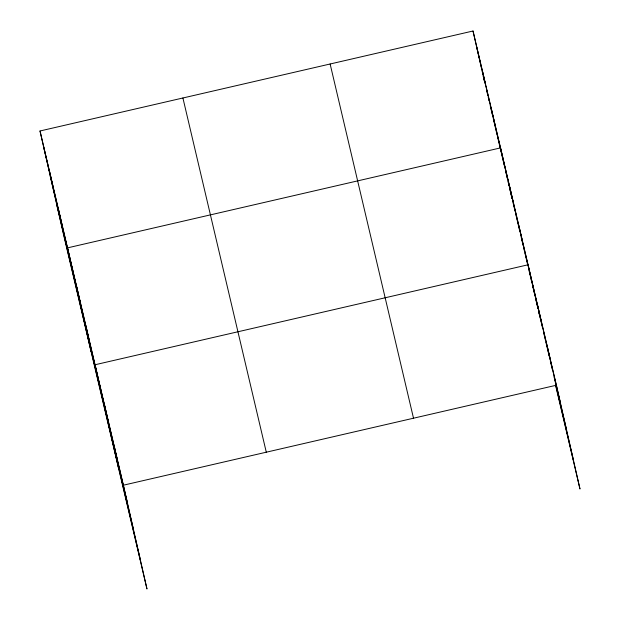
<?xml version="1.0" encoding="UTF-8"?>
<svg xmlns="http://www.w3.org/2000/svg" width="620" height="620" viewBox="0 0 620 620"><rect width="100%" height="100%" fill="white"/><g stroke="black" fill="none" stroke-linecap="round" stroke-linejoin="round"><path stroke-width="0.93" d="M40.013 130.983L123.395 485.196L146.979 589L63.597 234.786L40.013 130.983L473.021 31L556.404 385.214L579.987 489.017L555.59 385.392M123.395 485.196L556.404 385.214M476.625 46.872L485.576 84.909L482.189 69.967M485.793 85.839L560.007 401.094M484.747 82.382L483.22 75.888L484.7 82.429M486.491 89.807L487.8 95.371M488.242 97.224L489.11 100.936M490.203 105.578L492.389 114.855M493.264 118.567L497.193 135.261M497.628 137.121L500.255 148.25M500.689 150.11L501.564 153.814M501.999 155.674L504.618 166.803M505.711 171.446L507.679 179.792M508.113 181.652L508.989 185.357M509.423 187.217L512.043 198.346M513.135 202.988L515.104 211.335M515.538 213.195L516.413 216.899M516.847 218.759L519.467 229.888M521.218 237.313L523.179 245.66M523.621 247.519L524.489 251.224M524.931 253.084L527.55 264.213M529.077 270.708L530.611 277.202M531.046 279.062L531.921 282.767M532.355 284.627L534.975 295.755M536.067 300.398L538.036 308.745L528.054 264.787L95.046 364.762L118.629 468.565M539.788 316.208L542.43 327.414M543.523 332.08L545.507 340.481M545.941 342.349L547.483 348.882M547.7 349.82L549.243 356.353M550.335 361.018L552.319 369.427M554.079 376.89L555.396 382.494M555.83 384.361L566.603 430.11M555.814 385.315L573.392 460.001M330.127 63.992L413.509 418.213M182.908 97.983L266.29 452.205M43.617 146.855L127.007 501.068M50.212 175.871L133.595 530.085M57.001 205.763L140.391 559.984M546.956 345.077L550.56 360.949M537.501 304.931L541.113 320.803M518.878 225.82L522.49 241.692M509.71 186.852L513.314 202.725M507.757 179.676L500.534 147.893L67.534 247.868L91.117 351.672M508.183 181.552L512.011 198.385M491.365 108.926L494.969 124.798M473.021 31L480.454 63.721M480.88 65.596L481.732 69.339M482.151 71.207L483.003 74.95M113.948 445.052L117.552 460.924M104.501 404.907L108.105 420.779M85.878 325.802L89.481 341.674M76.702 286.835L80.306 302.707M58.358 208.909L61.961 224.781M49.181 169.942L52.793 185.814M539.354 314.34L538.47 310.604L539.315 314.348"/></g></svg>
